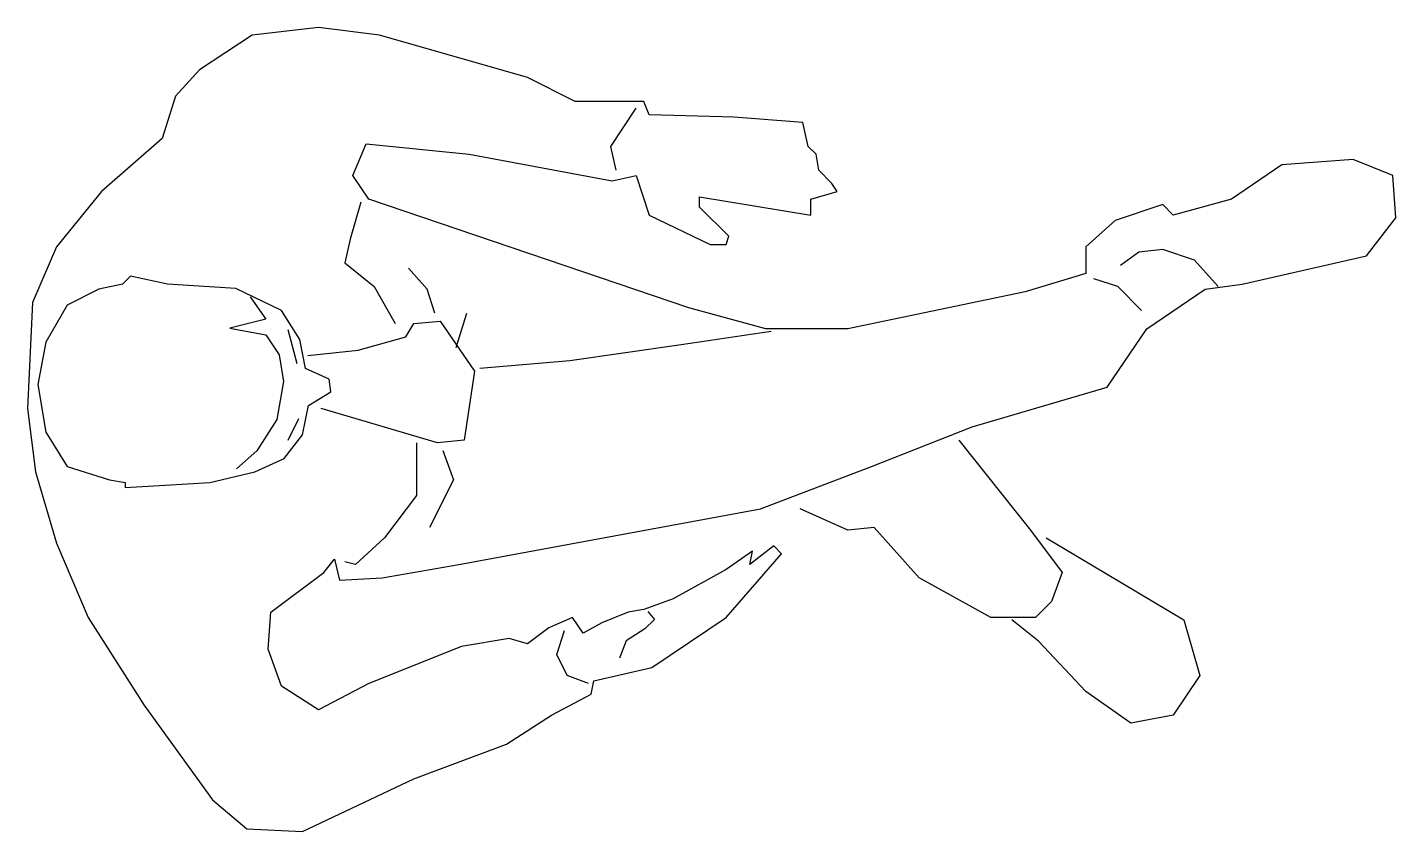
# Model space of a CAD drawing. Header units: millimetres. Extents: x -1486.9 to -1485.69, y 1858.66 to 1859.37.
import ezdxf

# ---------------------------------------------------------------- set-up
doc = ezdxf.new("R2010")
doc.units = ezdxf.units.MM
doc.header["$LTSCALE"] = 10
doc.layers.add('Humanos', color=2, linetype='Continuous')

msp = doc.modelspace()

# ---------------------------------------------------------------- linework, layer by layer
at = {"layer": 'Humanos'}
for p, q in [((-1486.6717, 1859.1056), (-1486.6638, 1859.0755)), ((-1486.2431, 1859.1038), (-1486.3229, 1859.0921)), ((-1486.3229, 1859.0921), (-1486.4215, 1859.078)), ((-1486.4215, 1859.078), (-1486.5013, 1859.071)), ((-1486.6622, 1859.0264), (-1486.6717, 1859.0074)), ((-1486.3465, 1858.8487), (-1486.3549, 1858.8403)), ((-1486.3525, 1858.8558), (-1486.3465, 1858.8487)), ((-1486.3549, 1858.8403), (-1486.3715, 1858.8296)), ((-1486.3715, 1858.8296), (-1486.3775, 1858.8142))]:
    msp.add_line(p, q, dxfattribs=at)
for points in [[(-1486.8956, 1858.9795), (-1486.8769, 1858.9162), (-1486.8487, 1858.8505), (-1486.7994, 1858.7731), (-1486.7384, 1858.6887), (-1486.7079, 1858.6629), (-1486.6586, 1858.6606), (-1486.56, 1858.7075), (-1486.4778, 1858.738), (-1486.4379, 1858.7638), (-1486.4027, 1858.7825), (-1486.4004, 1858.7943), (-1486.3487, 1858.806), (-1486.283, 1858.8505), (-1486.2337, 1858.9068), (-1486.2407, 1858.9139), (-1486.2619, 1858.8974), (-1486.2595, 1858.9092), (-1486.283, 1858.8928), (-1486.3299, 1858.867), (-1486.3558, 1858.8576), (-1486.3698, 1858.8552), (-1486.3933, 1858.8458), (-1486.4097, 1858.8365), (-1486.4191, 1858.8505), (-1486.4403, 1858.8412), (-1486.459, 1858.8271), (-1486.4755, 1858.8318), (-1486.5177, 1858.8247), (-1486.5999, 1858.7919), (-1486.6445, 1858.7685), (-1486.6773, 1858.7896), (-1486.6891, 1858.8224), (-1486.6867, 1858.8552), (-1486.6398, 1858.8904), (-1486.6304, 1858.9021), (-1486.6257, 1858.8834), (-1486.5881, 1858.8857), (-1486.5201, 1858.8974), (-1486.2525, 1858.9467), (-1486.1539, 1858.9842), (-1486.0647, 1859.0194), (-1485.945, 1859.0546), (-1485.9098, 1859.1062), (-1485.8581, 1859.1414), (-1485.8253, 1859.146), (-1485.7151, 1859.1709), (-1485.6891, 1859.2047), (-1485.6915, 1859.2422), (-1485.7267, 1859.2563), (-1485.7901, 1859.2516), (-1485.8347, 1859.2211), (-1485.8863, 1859.207), (-1485.8957, 1859.2164), (-1485.9379, 1859.2023), (-1485.9638, 1859.1789), (-1485.9638, 1859.1554), (-1486.0177, 1859.139), (-1486.175, 1859.1062), (-1486.2478, 1859.1062), (-1486.3159, 1859.1249), (-1486.5999, 1859.2211), (-1486.614, 1859.2422), (-1486.6022, 1859.2703), (-1486.5107, 1859.261), (-1486.3839, 1859.2375), (-1486.3628, 1859.2422), (-1486.3511, 1859.207), (-1486.2971, 1859.1812), (-1486.283, 1859.1812), (-1486.2806, 1859.1883), (-1486.3065, 1859.2141), (-1486.3065, 1859.2234), (-1486.2079, 1859.207), (-1486.2079, 1859.2211), (-1486.1844, 1859.2281), (-1486.1891, 1859.2352), (-1486.2008, 1859.2469), (-1486.2032, 1859.261), (-1486.2102, 1859.268), (-1486.2149, 1859.2891), (-1486.276, 1859.2938), (-1486.3511, 1859.2961), (-1486.3558, 1859.3079), (-1486.4168, 1859.3079), (-1486.459, 1859.329), (-1486.5905, 1859.3665), (-1486.6445, 1859.3735), (-1486.7032, 1859.3665), (-1486.7501, 1859.336), (-1486.7712, 1859.3126), (-1486.783, 1859.275), (-1486.837, 1859.2281), (-1486.8769, 1859.1789), (-1486.898, 1859.1296), (-1486.9027, 1859.0358)], [(-1486.6351, 1859.0616), (-1486.6559, 1859.0711), (-1486.6609, 1859.0968), (-1486.6773, 1859.1226), (-1486.7177, 1859.142), (-1486.7783, 1859.146), (-1486.8111, 1859.1531), (-1486.8182, 1859.146), (-1486.8393, 1859.1414), (-1486.8675, 1859.1273), (-1486.8862, 1859.0944), (-1486.8933, 1859.0569), (-1486.8862, 1859.0147), (-1486.8675, 1858.9842), (-1486.8299, 1858.9725), (-1486.8158, 1858.9701), (-1486.8158, 1858.9655), (-1486.7806, 1858.9678), (-1486.7407, 1858.9701), (-1486.7008, 1858.9795), (-1486.675, 1858.9913), (-1486.6586, 1859.0124), (-1486.6534, 1859.0382), (-1486.6336, 1859.0503)]]:
    msp.add_lwpolyline(points, close=True, dxfattribs=at)
for points in [[(-1486.3805, 1859.2469), (-1486.3852, 1859.268), (-1486.3628, 1859.302)], [(-1486.6069, 1859.2187), (-1486.6163, 1859.1859), (-1486.621, 1859.1648), (-1486.5952, 1859.1437), (-1486.5764, 1859.1109)], [(-1485.8464, 1859.1437), (-1485.8675, 1859.1672), (-1485.8957, 1859.1765), (-1485.9168, 1859.1742), (-1485.9332, 1859.1625)], [(-1486.5412, 1859.1202), (-1486.5482, 1859.1414), (-1486.5647, 1859.1601)], [(-1485.9145, 1859.1226), (-1485.9356, 1859.1437), (-1485.9567, 1859.1507)], [(-1486.7052, 1859.1347), (-1486.6913, 1859.1149), (-1486.723, 1859.107), (-1486.6913, 1859.101), (-1486.6794, 1859.0832), (-1486.6754, 1859.0595), (-1486.6814, 1859.0258), (-1486.6992, 1858.9981), (-1486.7171, 1858.9822)], [(-1486.5224, 1859.0898), (-1486.513, 1859.1202)], [(-1486.6539, 1859.0827), (-1486.6093, 1859.0874), (-1486.567, 1859.0991), (-1486.56, 1859.1109), (-1486.5365, 1859.1132), (-1486.506, 1859.0687), (-1486.5154, 1859.0077), (-1486.5388, 1859.0053), (-1486.6421, 1859.0358)], [(-1486.5576, 1859.0053), (-1486.5576, 1858.9584), (-1486.5858, 1858.9209), (-1486.6116, 1858.8974), (-1486.621, 1858.8998)], [(-1486.0764, 1859.0077), (-1486.0131, 1858.9279), (-1485.9849, 1858.8904), (-1485.9943, 1858.8646), (-1486.0084, 1858.8505), (-1486.0483, 1858.8505), (-1486.1116, 1858.8857), (-1486.1515, 1858.9303), (-1486.175, 1858.9279), (-1486.2173, 1858.9467)], [(-1486.5342, 1858.9983), (-1486.5248, 1858.9725), (-1486.5459, 1858.9303)], [(-1485.999, 1858.9209), (-1485.8769, 1858.8482), (-1485.8628, 1858.7989), (-1485.8863, 1858.7638), (-1485.9239, 1858.7567), (-1485.9638, 1858.7849), (-1486.006, 1858.8294), (-1486.0295, 1858.8482)], [(-1486.4051, 1858.7919), (-1486.4238, 1858.7989), (-1486.4332, 1858.8177), (-1486.4262, 1858.8388)]]:
    msp.add_lwpolyline(points, dxfattribs=at)

doc.saveas('drawing.dxf')
